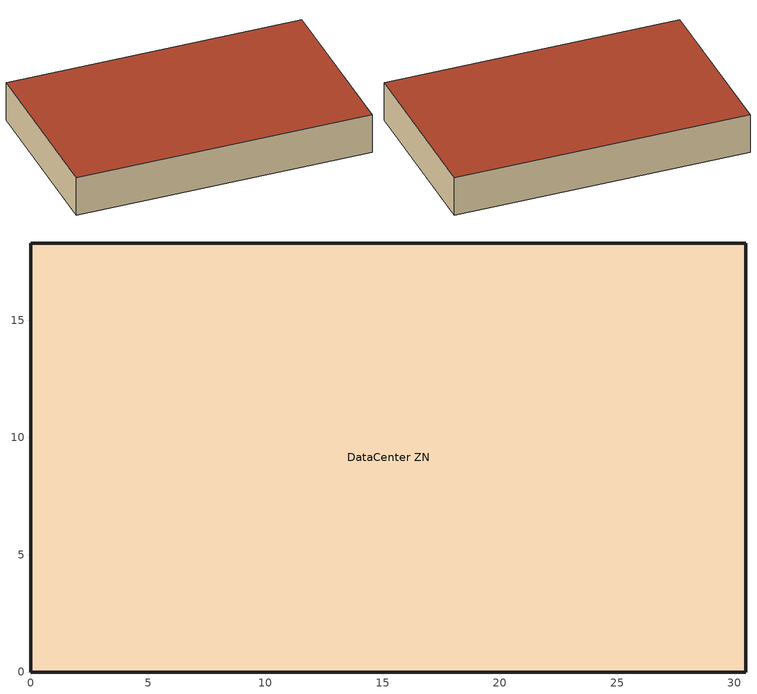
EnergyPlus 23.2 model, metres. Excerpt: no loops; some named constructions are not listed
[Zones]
DataCenter ZN
 floor ground (Foundation F 126 Perim 9754 Area 55742): 0,0 0,18.29 30.48,18.29 30.48,0 z0
 wall outside (Typical Insulated Steel Framed Exterior Wall R-12.99): 0,18.29 0,0 30.48,0 30.48,18.29 0,18.29 z0:4.27
 roof outside (Typical IEAD Roof - Highly Reflective R-25.64): 30.48,0 30.48,18.29 0,18.29 0,0 z4.27
[Schedule:Day:Interval]
DataCenter Lighting_SCH Default; DataCenter Equipment_SCH Default; DataCenter Equipment_SCH Summer Design Day; DataCenter Equipment_SCH Winter Design Day; DataCenter Equipment_SCH Wknd|Wkdy Day 11; DataCenter Equipment_SCH Wknd|Wkdy Day 3; DataCenter Equipment_SCH Wknd|Wkdy Day 7: No, 24:00, 1
DataCenter Equipment_SCH Wknd|Wkdy Day; DataCenter Equipment_SCH Wknd|Wkdy Day 4; DataCenter Equipment_SCH Wknd|Wkdy Day 8: No, 24:00, 0.25
DataCenter Equipment_SCH Wknd|Wkdy Day 1; DataCenter Equipment_SCH Wknd|Wkdy Day 5; DataCenter Equipment_SCH Wknd|Wkdy Day 9: No, 24:00, 0.5
DataCenter Equipment_SCH Wknd|Wkdy Day 10; DataCenter Equipment_SCH Wknd|Wkdy Day 2; DataCenter Equipment_SCH Wknd|Wkdy Day 6: No, 24:00, 0.75
LargeDataCenterHighITE ReturnApproachTemp_SCH Default; LargeDataCenterHighITE ReturnApproachTemp_SCH Summer Design Day; LargeDataCenterHighITE ReturnApproachTemp_SCH Winter Design Day; LargeDataCenterHighITE ReturnApproachTemp_SCH Wknd|Wkdy Day 11; LargeDataCenterHighITE ReturnApproachTemp_SCH Wknd|Wkdy Day 3; LargeDataCenterHighITE ReturnApproachTemp_SCH Wknd|Wkdy Day 7: No, 24:00, -7.55
LargeDataCenterHighITE ReturnApproachTemp_SCH Wknd|Wkdy Day; LargeDataCenterHighITE ReturnApproachTemp_SCH Wknd|Wkdy Day 4; LargeDataCenterHighITE ReturnApproachTemp_SCH Wknd|Wkdy Day 8: No, 24:00, -7.09
LargeDataCenterHighITE ReturnApproachTemp_SCH Wknd|Wkdy Day 1; LargeDataCenterHighITE ReturnApproachTemp_SCH Wknd|Wkdy Day 5; LargeDataCenterHighITE ReturnApproachTemp_SCH Wknd|Wkdy Day 9: No, 24:00, -7.24
LargeDataCenterHighITE ReturnApproachTemp_SCH Wknd|Wkdy Day 10; LargeDataCenterHighITE ReturnApproachTemp_SCH Wknd|Wkdy Day 2; LargeDataCenterHighITE ReturnApproachTemp_SCH Wknd|Wkdy Day 6: No, 24:00, -7.4
LargeDataCenterHighITE SupplyApproachTemp_SCH Default; LargeDataCenterHighITE SupplyApproachTemp_SCH Summer Design Day; LargeDataCenterHighITE SupplyApproachTemp_SCH Winter Design Day; LargeDataCenterHighITE SupplyApproachTemp_SCH Wknd|Wkdy Day 11; LargeDataCenterHighITE SupplyApproachTemp_SCH Wknd|Wkdy Day 3; LargeDataCenterHighITE SupplyApproachTemp_SCH Wknd|Wkdy Day 7: No, 24:00, 9.43
LargeDataCenterHighITE SupplyApproachTemp_SCH Wknd|Wkdy Day; LargeDataCenterHighITE SupplyApproachTemp_SCH Wknd|Wkdy Day 4; LargeDataCenterHighITE SupplyApproachTemp_SCH Wknd|Wkdy Day 8: No, 24:00, 10.61
LargeDataCenterHighITE SupplyApproachTemp_SCH Wknd|Wkdy Day 1; LargeDataCenterHighITE SupplyApproachTemp_SCH Wknd|Wkdy Day 5; LargeDataCenterHighITE SupplyApproachTemp_SCH Wknd|Wkdy Day 9: No, 24:00, 10.21
LargeDataCenterHighITE SupplyApproachTemp_SCH Wknd|Wkdy Day 10; LargeDataCenterHighITE SupplyApproachTemp_SCH Wknd|Wkdy Day 2; LargeDataCenterHighITE SupplyApproachTemp_SCH Wknd|Wkdy Day 6: No, 24:00, 9.82
[Schedule:Week:Daily]
DataCenter Lighting_SCH Week Rule - Jan1-Dec31: DataCenter Lighting_SCH Default, DataCenter Lighting_SCH Default, DataCenter Lighting_SCH Default, DataCenter Lighting_SCH Default, DataCenter Lighting_SCH Default, DataCenter Lighting_SCH Default, DataCenter Lighting_SCH Default, DataCenter Lighting_SCH Default, DataCenter Lighting_SCH Default, DataCenter Lighting_SCH Default, DataCenter Lighting_SCH Default, DataCenter Lighting_SCH Default
LargeDataCenterHighITE ReturnApproachTemp_SCH Week Rule - Jun4-Jun24: LargeDataCenterHighITE ReturnApproachTemp_SCH Wknd|Wkdy Day 5, LargeDataCenterHighITE ReturnApproachTemp_SCH Wknd|Wkdy Day 5, LargeDataCenterHighITE ReturnApproachTemp_SCH Wknd|Wkdy Day 5, LargeDataCenterHighITE ReturnApproachTemp_SCH Wknd|Wkdy Day 5, LargeDataCenterHighITE ReturnApproachTemp_SCH Wknd|Wkdy Day 5, LargeDataCenterHighITE ReturnApproachTemp_SCH Wknd|Wkdy Day 5, LargeDataCenterHighITE ReturnApproachTemp_SCH Wknd|Wkdy Day 5, LargeDataCenterHighITE ReturnApproachTemp_SCH Default, LargeDataCenterHighITE ReturnApproachTemp_SCH Summer Design Day, LargeDataCenterHighITE ReturnApproachTemp_SCH Winter Design Day, LargeDataCenterHighITE ReturnApproachTemp_SCH Default, LargeDataCenterHighITE ReturnApproachTemp_SCH Default
LargeDataCenterHighITE ReturnApproachTemp_SCH Week Rule - Jun25-Jul1: LargeDataCenterHighITE ReturnApproachTemp_SCH Wknd|Wkdy Day 5, LargeDataCenterHighITE ReturnApproachTemp_SCH Wknd|Wkdy Day 5, LargeDataCenterHighITE ReturnApproachTemp_SCH Wknd|Wkdy Day 5, LargeDataCenterHighITE ReturnApproachTemp_SCH Wknd|Wkdy Day 5, LargeDataCenterHighITE ReturnApproachTemp_SCH Wknd|Wkdy Day 5, LargeDataCenterHighITE ReturnApproachTemp_SCH Wknd|Wkdy Day 5, LargeDataCenterHighITE ReturnApproachTemp_SCH Wknd|Wkdy Day 6, LargeDataCenterHighITE ReturnApproachTemp_SCH Default, LargeDataCenterHighITE ReturnApproachTemp_SCH Summer Design Day, LargeDataCenterHighITE ReturnApproachTemp_SCH Winter Design Day, LargeDataCenterHighITE ReturnApproachTemp_SCH Default, LargeDataCenterHighITE ReturnApproachTemp_SCH Default
LargeDataCenterHighITE ReturnApproachTemp_SCH Week Rule - Jul2-Jul29: LargeDataCenterHighITE ReturnApproachTemp_SCH Wknd|Wkdy Day 6, LargeDataCenterHighITE ReturnApproachTemp_SCH Wknd|Wkdy Day 6, LargeDataCenterHighITE ReturnApproachTemp_SCH Wknd|Wkdy Day 6, LargeDataCenterHighITE ReturnApproachTemp_SCH Wknd|Wkdy Day 6, LargeDataCenterHighITE ReturnApproachTemp_SCH Wknd|Wkdy Day 6, LargeDataCenterHighITE ReturnApproachTemp_SCH Wknd|Wkdy Day 6, LargeDataCenterHighITE ReturnApproachTemp_SCH Wknd|Wkdy Day 6, LargeDataCenterHighITE ReturnApproachTemp_SCH Default, LargeDataCenterHighITE ReturnApproachTemp_SCH Summer Design Day, LargeDataCenterHighITE ReturnApproachTemp_SCH Winter Design Day, LargeDataCenterHighITE ReturnApproachTemp_SCH Default, LargeDataCenterHighITE ReturnApproachTemp_SCH Default
LargeDataCenterHighITE ReturnApproachTemp_SCH Week Rule - Jul30-Aug5: LargeDataCenterHighITE ReturnApproachTemp_SCH Wknd|Wkdy Day 6, LargeDataCenterHighITE ReturnApproachTemp_SCH Wknd|Wkdy Day 6, LargeDataCenterHighITE ReturnApproachTemp_SCH Wknd|Wkdy Day 7, LargeDataCenterHighITE ReturnApproachTemp_SCH Wknd|Wkdy Day 7, LargeDataCenterHighITE ReturnApproachTemp_SCH Wknd|Wkdy Day 7, LargeDataCenterHighITE ReturnApproachTemp_SCH Wknd|Wkdy Day 7, LargeDataCenterHighITE ReturnApproachTemp_SCH Wknd|Wkdy Day 7, LargeDataCenterHighITE ReturnApproachTemp_SCH Default, LargeDataCenterHighITE ReturnApproachTemp_SCH Summer Design Day, LargeDataCenterHighITE ReturnApproachTemp_SCH Winter Design Day, LargeDataCenterHighITE ReturnApproachTemp_SCH Default, LargeDataCenterHighITE ReturnApproachTemp_SCH Default
LargeDataCenterHighITE ReturnApproachTemp_SCH Week Rule - Aug6-Aug26: LargeDataCenterHighITE ReturnApproachTemp_SCH Wknd|Wkdy Day 7, LargeDataCenterHighITE ReturnApproachTemp_SCH Wknd|Wkdy Day 7, LargeDataCenterHighITE ReturnApproachTemp_SCH Wknd|Wkdy Day 7, LargeDataCenterHighITE ReturnApproachTemp_SCH Wknd|Wkdy Day 7, LargeDataCenterHighITE ReturnApproachTemp_SCH Wknd|Wkdy Day 7, LargeDataCenterHighITE ReturnApproachTemp_SCH Wknd|Wkdy Day 7, LargeDataCenterHighITE ReturnApproachTemp_SCH Wknd|Wkdy Day 7, LargeDataCenterHighITE ReturnApproachTemp_SCH Default, LargeDataCenterHighITE ReturnApproachTemp_SCH Summer Design Day, LargeDataCenterHighITE ReturnApproachTemp_SCH Winter Design Day, LargeDataCenterHighITE ReturnApproachTemp_SCH Default, LargeDataCenterHighITE ReturnApproachTemp_SCH Default
LargeDataCenterHighITE ReturnApproachTemp_SCH Week Rule - Aug27-Sep2: LargeDataCenterHighITE ReturnApproachTemp_SCH Wknd|Wkdy Day 7, LargeDataCenterHighITE ReturnApproachTemp_SCH Wknd|Wkdy Day 7, LargeDataCenterHighITE ReturnApproachTemp_SCH Wknd|Wkdy Day 7, LargeDataCenterHighITE ReturnApproachTemp_SCH Wknd|Wkdy Day 7, LargeDataCenterHighITE ReturnApproachTemp_SCH Wknd|Wkdy Day 7, LargeDataCenterHighITE ReturnApproachTemp_SCH Wknd|Wkdy Day 8, LargeDataCenterHighITE ReturnApproachTemp_SCH Wknd|Wkdy Day 8, LargeDataCenterHighITE ReturnApproachTemp_SCH Default, LargeDataCenterHighITE ReturnApproachTemp_SCH Summer Design Day, LargeDataCenterHighITE ReturnApproachTemp_SCH Winter Design Day, LargeDataCenterHighITE ReturnApproachTemp_SCH Default, LargeDataCenterHighITE ReturnApproachTemp_SCH Default
LargeDataCenterHighITE ReturnApproachTemp_SCH Week Rule - Sep3-Sep30: LargeDataCenterHighITE ReturnApproachTemp_SCH Wknd|Wkdy Day 8, LargeDataCenterHighITE ReturnApproachTemp_SCH Wknd|Wkdy Day 8, LargeDataCenterHighITE ReturnApproachTemp_SCH Wknd|Wkdy Day 8, LargeDataCenterHighITE ReturnApproachTemp_SCH Wknd|Wkdy Day 8, LargeDataCenterHighITE ReturnApproachTemp_SCH Wknd|Wkdy Day 8, LargeDataCenterHighITE ReturnApproachTemp_SCH Wknd|Wkdy Day 8, LargeDataCenterHighITE ReturnApproachTemp_SCH Wknd|Wkdy Day 8, LargeDataCenterHighITE ReturnApproachTemp_SCH Default, LargeDataCenterHighITE ReturnApproachTemp_SCH Summer Design Day, LargeDataCenterHighITE ReturnApproachTemp_SCH Winter Design Day, LargeDataCenterHighITE ReturnApproachTemp_SCH Default, LargeDataCenterHighITE ReturnApproachTemp_SCH Default
LargeDataCenterHighITE ReturnApproachTemp_SCH Week Rule - Oct1-Oct28: LargeDataCenterHighITE ReturnApproachTemp_SCH Wknd|Wkdy Day 9, LargeDataCenterHighITE ReturnApproachTemp_SCH Wknd|Wkdy Day 9, LargeDataCenterHighITE ReturnApproachTemp_SCH Wknd|Wkdy Day 9, LargeDataCenterHighITE ReturnApproachTemp_SCH Wknd|Wkdy Day 9, LargeDataCenterHighITE ReturnApproachTemp_SCH Wknd|Wkdy Day 9, LargeDataCenterHighITE ReturnApproachTemp_SCH Wknd|Wkdy Day 9, LargeDataCenterHighITE ReturnApproachTemp_SCH Wknd|Wkdy Day 9, LargeDataCenterHighITE ReturnApproachTemp_SCH Default, LargeDataCenterHighITE ReturnApproachTemp_SCH Summer Design Day, LargeDataCenterHighITE ReturnApproachTemp_SCH Winter Design Day, LargeDataCenterHighITE ReturnApproachTemp_SCH Default, LargeDataCenterHighITE ReturnApproachTemp_SCH Default
LargeDataCenterHighITE ReturnApproachTemp_SCH Week Rule - Oct29-Nov4: LargeDataCenterHighITE ReturnApproachTemp_SCH Wknd|Wkdy Day 9, LargeDataCenterHighITE ReturnApproachTemp_SCH Wknd|Wkdy Day 9, LargeDataCenterHighITE ReturnApproachTemp_SCH Wknd|Wkdy Day 9, LargeDataCenterHighITE ReturnApproachTemp_SCH Wknd|Wkdy Day 10, LargeDataCenterHighITE ReturnApproachTemp_SCH Wknd|Wkdy Day 10, LargeDataCenterHighITE ReturnApproachTemp_SCH Wknd|Wkdy Day 10, LargeDataCenterHighITE ReturnApproachTemp_SCH Wknd|Wkdy Day 10, LargeDataCenterHighITE ReturnApproachTemp_SCH Default, LargeDataCenterHighITE ReturnApproachTemp_SCH Summer Design Day, LargeDataCenterHighITE ReturnApproachTemp_SCH Winter Design Day, LargeDataCenterHighITE ReturnApproachTemp_SCH Default, LargeDataCenterHighITE ReturnApproachTemp_SCH Default
LargeDataCenterHighITE ReturnApproachTemp_SCH Week Rule - Nov5-Nov25: LargeDataCenterHighITE ReturnApproachTemp_SCH Wknd|Wkdy Day 10, LargeDataCenterHighITE ReturnApproachTemp_SCH Wknd|Wkdy Day 10, LargeDataCenterHighITE ReturnApproachTemp_SCH Wknd|Wkdy Day 10, LargeDataCenterHighITE ReturnApproachTemp_SCH Wknd|Wkdy Day 10, LargeDataCenterHighITE ReturnApproachTemp_SCH Wknd|Wkdy Day 10, LargeDataCenterHighITE ReturnApproachTemp_SCH Wknd|Wkdy Day 10, LargeDataCenterHighITE ReturnApproachTemp_SCH Wknd|Wkdy Day 10, LargeDataCenterHighITE ReturnApproachTemp_SCH Default, LargeDataCenterHighITE ReturnApproachTemp_SCH Summer Design Day, LargeDataCenterHighITE ReturnApproachTemp_SCH Winter Design Day, LargeDataCenterHighITE ReturnApproachTemp_SCH Default, LargeDataCenterHighITE ReturnApproachTemp_SCH Default
LargeDataCenterHighITE ReturnApproachTemp_SCH Week Rule - Nov26-Dec2: LargeDataCenterHighITE ReturnApproachTemp_SCH Wknd|Wkdy Day 10, LargeDataCenterHighITE ReturnApproachTemp_SCH Wknd|Wkdy Day 10, LargeDataCenterHighITE ReturnApproachTemp_SCH Wknd|Wkdy Day 10, LargeDataCenterHighITE ReturnApproachTemp_SCH Wknd|Wkdy Day 10, LargeDataCenterHighITE ReturnApproachTemp_SCH Wknd|Wkdy Day 10, LargeDataCenterHighITE ReturnApproachTemp_SCH Wknd|Wkdy Day 11, LargeDataCenterHighITE ReturnApproachTemp_SCH Wknd|Wkdy Day 11, LargeDataCenterHighITE ReturnApproachTemp_SCH Default, LargeDataCenterHighITE ReturnApproachTemp_SCH Summer Design Day, LargeDataCenterHighITE ReturnApproachTemp_SCH Winter Design Day, LargeDataCenterHighITE ReturnApproachTemp_SCH Default, LargeDataCenterHighITE ReturnApproachTemp_SCH Default
LargeDataCenterHighITE ReturnApproachTemp_SCH Week Rule - Dec3-Dec31: LargeDataCenterHighITE ReturnApproachTemp_SCH Wknd|Wkdy Day 11, LargeDataCenterHighITE ReturnApproachTemp_SCH Wknd|Wkdy Day 11, LargeDataCenterHighITE ReturnApproachTemp_SCH Wknd|Wkdy Day 11, LargeDataCenterHighITE ReturnApproachTemp_SCH Wknd|Wkdy Day 11, LargeDataCenterHighITE ReturnApproachTemp_SCH Wknd|Wkdy Day 11, LargeDataCenterHighITE ReturnApproachTemp_SCH Wknd|Wkdy Day 11, LargeDataCenterHighITE ReturnApproachTemp_SCH Wknd|Wkdy Day 11, LargeDataCenterHighITE ReturnApproachTemp_SCH Default, LargeDataCenterHighITE ReturnApproachTemp_SCH Summer Design Day, LargeDataCenterHighITE ReturnApproachTemp_SCH Winter Design Day, LargeDataCenterHighITE ReturnApproachTemp_SCH Default, LargeDataCenterHighITE ReturnApproachTemp_SCH Default
